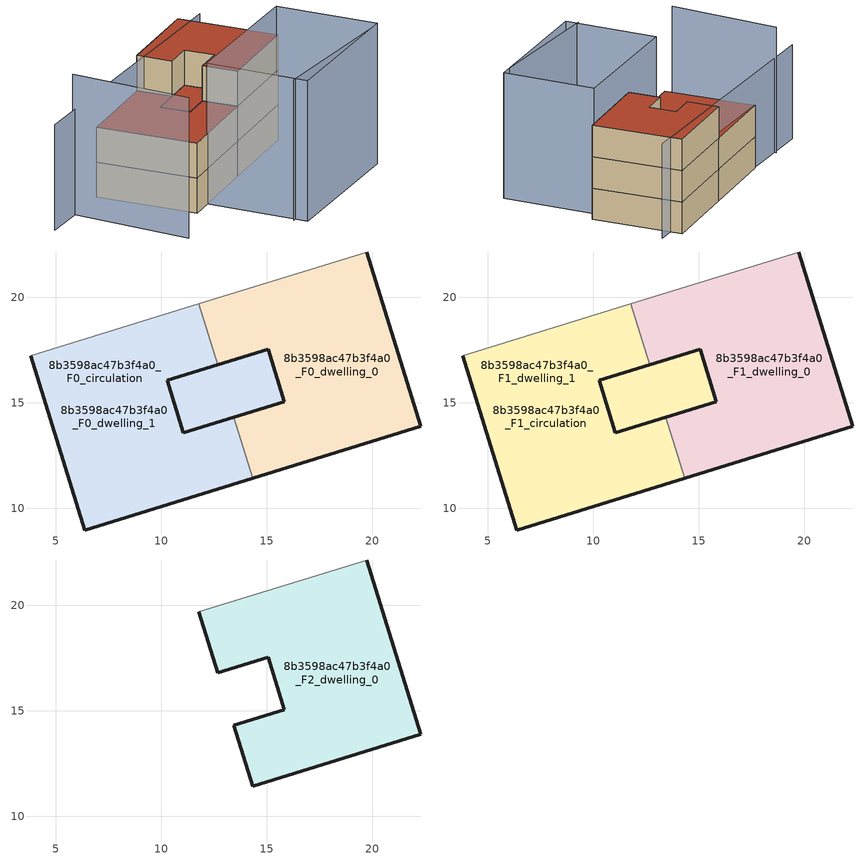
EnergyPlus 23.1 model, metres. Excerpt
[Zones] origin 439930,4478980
8b3598ac47b3f4a0_F0_dwelling_0
 floor ground (EU_floor_Construction): 19.74,22.15 22.29,13.89 14.34,11.44 13.44,14.33 15.83,15.06 15.06,17.54 12.68,16.81 11.78,19.7 z0
 wall outside (EU_wall_Construction): 12.68,16.81 15.06,17.54 15.83,15.06 13.44,14.33 / 14.34,11.44 22.29,13.89 19.74,22.15 z0:3
 wall adiabatic (EU_wall_Construction): 19.74,22.15 11.78,19.7 z0:3
 wall to 8b3598ac47b3f4a0_F0_dwelling_1 (EU_wall_Construction): 11.78,19.7 12.68,16.81 / 13.44,14.33 14.34,11.44 z0:3
8b3598ac47b3f4a0_F0_dwelling_1
 floor ground (EU_floor_Construction): 11.78,19.7 12.68,16.81 10.29,16.07 11.05,13.59 13.44,14.33 14.34,11.44 6.38,8.98 3.82,17.24 z0; 15.06,17.54 15.83,15.06 11.05,13.59 10.29,16.07 z0
 wall outside (EU_wall_Construction): 3.82,17.24 6.38,8.98 14.34,11.44 / 13.44,14.33 11.05,13.59 10.29,16.07 12.68,16.81 z0:3
 wall adiabatic (EU_wall_Construction): 11.78,19.7 3.82,17.24 z0:3
8b3598ac47b3f4a0_F0_circulation
 floor ground (EU_floor_Construction): 11.78,19.7 12.68,16.81 10.29,16.07 11.05,13.59 13.44,14.33 14.34,11.44 6.38,8.98 3.82,17.24 z0; 15.06,17.54 15.83,15.06 11.05,13.59 10.29,16.07 z0
 wall outside (EU_wall_Construction): 10.29,16.07 11.05,13.59 15.83,15.06 15.06,17.54 10.29,16.07 z0:3
8b3598ac47b3f4a0_F1_dwelling_0
 floor to 8b3598ac47b3f4a0_F0_dwelling_0 (EU_floor_Construction): 19.74,22.15 22.29,13.89 14.34,11.44 13.44,14.33 15.83,15.06 15.06,17.54 12.68,16.81 11.78,19.7 z3
 wall outside (EU_wall_Construction): 12.68,16.81 15.06,17.54 15.83,15.06 13.44,14.33 / 14.34,11.44 22.29,13.89 19.74,22.15 z3:6
 wall adiabatic (EU_wall_Construction): 19.74,22.15 11.78,19.7 z3:6
 wall to 8b3598ac47b3f4a0_F1_dwelling_1 (EU_wall_Construction): 11.78,19.7 12.68,16.81 / 13.44,14.33 14.34,11.44 z3:6
8b3598ac47b3f4a0_F1_dwelling_1
 floor outside (EU_floor_Construction): 15.06,17.54 15.83,15.06 11.05,13.59 10.29,16.07 z3
 floor to 8b3598ac47b3f4a0_F0_dwelling_1 (EU_floor_Construction): 11.78,19.7 12.68,16.81 10.29,16.07 11.05,13.59 13.44,14.33 14.34,11.44 6.38,8.98 3.82,17.24 z3
 wall outside (EU_wall_Construction): 3.82,17.24 6.38,8.98 14.34,11.44 / 13.44,14.33 11.05,13.59 10.29,16.07 12.68,16.81 z3:6
 wall adiabatic (EU_wall_Construction): 11.78,19.7 3.82,17.24 z3:6
 roof outside (EU_roof_Construction): 15.83,15.06 15.06,17.54 10.29,16.07 11.05,13.59 z6; 14.34,11.44 13.44,14.33 11.05,13.59 10.29,16.07 12.68,16.81 11.78,19.7 3.82,17.24 6.38,8.98 z6
8b3598ac47b3f4a0_F1_circulation
 floor to 8b3598ac47b3f4a0_F0_circulation (EU_floor_Construction): 11.78,19.7 12.68,16.81 10.29,16.07 11.05,13.59 13.21,14.26 13.44,14.33 14.34,11.44 6.38,8.98 3.82,17.24 z3; 15.06,17.54 15.83,15.06 11.05,13.59 10.29,16.07 z3
 wall outside (EU_wall_Construction): 10.29,16.07 11.05,13.59 15.83,15.06 15.06,17.54 10.29,16.07 z3:6
 roof outside (EU_roof_Construction): 15.83,15.06 15.06,17.54 10.29,16.07 11.05,13.59 z6; 14.34,11.44 13.44,14.33 11.05,13.59 10.29,16.07 12.68,16.81 11.78,19.7 3.82,17.24 6.38,8.98 z6
8b3598ac47b3f4a0_F2_dwelling_0
 floor to 8b3598ac47b3f4a0_F1_dwelling_0 (EU_floor_Construction): 19.74,22.15 22.29,13.89 14.34,11.44 13.44,14.33 15.83,15.06 15.06,17.54 12.68,16.81 11.78,19.7 z6
 wall outside (EU_wall_Construction): 11.78,19.7 12.68,16.81 15.06,17.54 15.83,15.06 13.44,14.33 14.34,11.44 22.29,13.89 19.74,22.15 z6:9
 wall adiabatic (EU_wall_Construction): 19.74,22.15 11.78,19.7 z6:9
 roof outside (EU_roof_Construction): 22.29,13.89 19.74,22.15 11.78,19.7 12.68,16.81 15.06,17.54 15.83,15.06 13.44,14.33 14.34,11.44 z9
shading: 10.18,2.17 22.38,4.36 / -0.11,16.38 1.95,6.14 / 23.49,4.66 10.72,1.18 / 10.72,1.18 8.4,9.67 / 8.4,9.67 21.18,13.16 / 21.18,13.16 23.49,4.66 z0:12; 21.67,21.45 -3.57,15.38 z0:9
[Building]
EU S2 Campaign: North Axis=0; Terrain=City; Solar Distribution=FullExterior
[Site:Location]
Madrid: Latitude=40.5; Longitude=-3.5; Time Zone=1; Elevation=609
[SizingPeriod:WeatherFileDays]
AnnualSizingPeriod: Begin Month=1; Begin Day of Month=1; End Month=12; End Day of Month=31; Day of Week for Start Day=Monday; Use Weather File Daylight Saving Period=No; Use Weather File Rain and Snow Indicators=No
[MATERIAL]
EU_InternalMass_Material: Roughness=MediumRough; Thickness=0.1; Conductivity=1; Density=1800; Specific Heat=900; Thermal Absorptance=0.9; Solar Absorptance=0.7; Visible Absorptance=0.7
[MATERIAL:NOMASS] Roughness=MediumRough; Thermal Absorptance=0.9; Solar Absorptance=0.7; Visible Absorptance=0.7
Name | Thermal Resistance
EU_wall_NoMass | 0.419739
EU_roof_NoMass | 0.352165
EU_floor_NoMass | 0.608284
[CONSTRUCTION]
EU_wall_Construction: EU_wall_NoMass
EU_roof_Construction: EU_roof_NoMass
EU_floor_Construction: EU_floor_NoMass
EU_InternalMass_Construction: EU_InternalMass_Material
[ZONE] Type=1; Multiplier=1; Ceiling Height=autocalculate; Floor Area=autocalculate; Part of Total Floor Area=Yes
Name | Volume
8b3598ac47b3f4a0_F0_dwelling_0 | 196.592
8b3598ac47b3f4a0_F1_dwelling_0; 8b3598ac47b3f4a0_F2_dwelling_0 | 196.591
8b3598ac47b3f4a0_F0_dwelling_1; 8b3598ac47b3f4a0_F1_dwelling_1; 8b3598ac47b3f4a0_F0_circulation; 8b3598ac47b3f4a0_F1_circulation | 235.477
[INTERNALMASS] Construction=EU_InternalMass_Construction
Name | Zone or ZoneList | Surface Area
8b3598ac47b3f4a0_F0_dwelling_0_EU_InternalMass | 8b3598ac47b3f4a0_F0_dwelling_0 | 65.5303
8b3598ac47b3f4a0_F0_dwelling_1_EU_InternalMass | 8b3598ac47b3f4a0_F0_dwelling_1 | 65.5303
8b3598ac47b3f4a0_F1_dwelling_0_EU_InternalMass | 8b3598ac47b3f4a0_F1_dwelling_0 | 65.5303
8b3598ac47b3f4a0_F1_dwelling_1_EU_InternalMass | 8b3598ac47b3f4a0_F1_dwelling_1 | 65.5303
8b3598ac47b3f4a0_F2_dwelling_0_EU_InternalMass | 8b3598ac47b3f4a0_F2_dwelling_0 | 144.195
[OTHEREQUIPMENT] Fuel Type=Electricity; Design Level Calculation Method=Watts/Area; Power per Zone Floor Area=1; Fraction Latent=0; Fraction Radiant=0; Fraction Lost=0; Carbon Dioxide Generation Rate=0; EndUse Subcategory=EU_Step8_InternalGains
Name | Zone or ZoneList or Space or SpaceList | Schedule
EU_Step8_InternalGain_8b3598ac47b3f4a0_F0_dwelling_0_f000 | 8b3598ac47b3f4a0_F0_dwelling_0 | EU_Step8_GainSchedule_8b3598ac47b3f4a0_F0_dwelling_0_f000
EU_Step8_InternalGain_8b3598ac47b3f4a0_F0_dwelling_1_f000 | 8b3598ac47b3f4a0_F0_dwelling_1 | EU_Step8_GainSchedule_8b3598ac47b3f4a0_F0_dwelling_1_f000
EU_Step8_InternalGain_8b3598ac47b3f4a0_F1_dwelling_0_f000 | 8b3598ac47b3f4a0_F1_dwelling_0 | EU_Step8_GainSchedule_8b3598ac47b3f4a0_F1_dwelling_0_f000
EU_Step8_InternalGain_8b3598ac47b3f4a0_F1_dwelling_1_f000 | 8b3598ac47b3f4a0_F1_dwelling_1 | EU_Step8_GainSchedule_8b3598ac47b3f4a0_F1_dwelling_1_f000
EU_Step8_InternalGain_8b3598ac47b3f4a0_F2_dwelling_0_f000 | 8b3598ac47b3f4a0_F2_dwelling_0 | EU_Step8_GainSchedule_8b3598ac47b3f4a0_F2_dwelling_0_f000
[ZONEINFILTRATION:DESIGNFLOWRATE] Schedule=EU_AlwaysOn; Design Flow Rate Calculation Method=Flow/Area; Flow Rate per Floor Area=0.0005; Constant Term Coefficient=1; Temperature Term Coefficient=0; Velocity Term Coefficient=0; Velocity Squared Term Coefficient=0
Name | Zone or ZoneList or Space or SpaceList
EU_Circulation_Infiltration_8b3598ac47b3f4a0_F0_circulation | 8b3598ac47b3f4a0_F0_circulation
EU_Circulation_Infiltration_8b3598ac47b3f4a0_F1_circulation | 8b3598ac47b3f4a0_F1_circulation
[ZONEVENTILATION:DESIGNFLOWRATE] Schedule=EU_AlwaysOn; Design Flow Rate Calculation Method=AirChanges/Hour; Air Changes per Hour=0.703302; Ventilation Type=Natural; Fan Pressure Rise=0; Fan Total Efficiency=1; Constant Term Coefficient=1; Temperature Term Coefficient=0; Velocity Term Coefficient=0; Velocity Squared Term Coefficient=0; Minimum Indoor Temperature=-100; Maximum Indoor Temperature=100; Delta Temperature=-100; Minimum Outdoor Temperature=-100; Maximum Outdoor Temperature=100; Maximum Wind Speed=40
Name | Zone or ZoneList or Space or SpaceList
EU_ConstantAir_8b3598ac47b3f4a0_F0_dwelling_0 | 8b3598ac47b3f4a0_F0_dwelling_0
EU_ConstantAir_8b3598ac47b3f4a0_F0_dwelling_1 | 8b3598ac47b3f4a0_F0_dwelling_1
EU_ConstantAir_8b3598ac47b3f4a0_F1_dwelling_0 | 8b3598ac47b3f4a0_F1_dwelling_0
EU_ConstantAir_8b3598ac47b3f4a0_F1_dwelling_1 | 8b3598ac47b3f4a0_F1_dwelling_1
EU_ConstantAir_8b3598ac47b3f4a0_F2_dwelling_0 | 8b3598ac47b3f4a0_F2_dwelling_0
[HVACTEMPLATE:THERMOSTAT] Constant Heating Setpoint=20; Constant Cooling Setpoint=50
EU_HeatOnly_8b3598ac47b3f4a0_F0_dwelling_0; EU_HeatOnly_8b3598ac47b3f4a0_F0_dwelling_1; EU_HeatOnly_8b3598ac47b3f4a0_F1_dwelling_0; EU_HeatOnly_8b3598ac47b3f4a0_F1_dwelling_1; EU_HeatOnly_8b3598ac47b3f4a0_F2_dwelling_0
[HVACTEMPLATE:ZONE:IDEALLOADSAIRSYSTEM] System Availability Schedule=EU_AlwaysOn; Maximum Heating Supply Air Temperature=50; Minimum Cooling Supply Air Temperature=13; Maximum Heating Supply Air Humidity Ratio=0.0156; Minimum Cooling Supply Air Humidity Ratio=0.0077; Heating Limit=NoLimit; Cooling Limit=NoLimit; Heating Availability Schedule=EU_AlwaysOn; Cooling Availability Schedule=EU_CoolingOff; Dehumidification Control Type=ConstantSensibleHeatRatio; Cooling Sensible Heat Ratio=0.7; Dehumidification Setpoint=60; Humidification Control Type=None; Humidification Setpoint=30; Outdoor Air Method=None; Outdoor Air Flow Rate per Person=0.00944; Outdoor Air Flow Rate per Zone Floor Area=0; Outdoor Air Flow Rate per Zone=0; Demand Controlled Ventilation Type=None; Outdoor Air Economizer Type=NoEconomizer; Heat Recovery Type=None; Sensible Heat Recovery Effectiveness=0.7; Latent Heat Recovery Effectiveness=0.65
Name | Template Thermostat
8b3598ac47b3f4a0_F0_dwelling_0 | EU_HeatOnly_8b3598ac47b3f4a0_F0_dwelling_0
8b3598ac47b3f4a0_F0_dwelling_1 | EU_HeatOnly_8b3598ac47b3f4a0_F0_dwelling_1
8b3598ac47b3f4a0_F1_dwelling_0 | EU_HeatOnly_8b3598ac47b3f4a0_F1_dwelling_0
8b3598ac47b3f4a0_F1_dwelling_1 | EU_HeatOnly_8b3598ac47b3f4a0_F1_dwelling_1
8b3598ac47b3f4a0_F2_dwelling_0 | EU_HeatOnly_8b3598ac47b3f4a0_F2_dwelling_0
[SIZING:ZONE] Zone Cooling Design Supply Air Temperature Input Method=SupplyAirTemperature; Zone Cooling Design Supply Air Temperature=13; Zone Heating Design Supply Air Temperature Input Method=SupplyAirTemperature; Zone Heating Design Supply Air Temperature=50; Zone Cooling Design Supply Air Humidity Ratio=0.008; Zone Heating Design Supply Air Humidity Ratio=0.008; Cooling Design Air Flow Method=DesignDay; Cooling Design Air Flow Rate=0; Cooling Minimum Air Flow per Zone Floor Area=0.000762; Cooling Minimum Air Flow=0; Cooling Minimum Air Flow Fraction=0.2; Heating Design Air Flow Method=DesignDay; Heating Design Air Flow Rate=0; Heating Maximum Air Flow per Zone Floor Area=0.002032; Heating Maximum Air Flow=0.141576; Heating Maximum Air Flow Fraction=0.3; Account for Dedicated Outdoor Air System=No; Dedicated Outdoor Air System Control Strategy=NeutralSupplyAir; Dedicated Outdoor Air Low Setpoint Temperature for Design=autosize; Dedicated Outdoor Air High Setpoint Temperature for Design=autosize; Zone Load Sizing Method=Sensible Load Only No Latent Load; Zone Latent Cooling Design Supply Air Humidity Ratio Input Method=HumidityRatioDifference; Zone Cooling Design Supply Air Humidity Ratio Difference=0.005; Zone Latent Heating Design Supply Air Humidity Ratio Input Method=HumidityRatioDifference; Zone Humidification Design Supply Air Humidity Ratio Difference=0.005
8b3598ac47b3f4a0_F0_dwelling_0; 8b3598ac47b3f4a0_F0_dwelling_1; 8b3598ac47b3f4a0_F1_dwelling_0; 8b3598ac47b3f4a0_F1_dwelling_1; 8b3598ac47b3f4a0_F2_dwelling_0
[SCHEDULE:CONSTANT]
Name | Hourly Value
EU_AlwaysOn | 1
EU_CoolingOff | 0
[SCHEDULE:FILE] Column Number=1; Rows to Skip at Top=0; Number of Hours of Data=8760; Column Separator=Comma; Interpolate to Timestep=No; Minutes per Item=60; Adjust Schedule for Daylight Savings=Yes
Name | File
EU_Step8_GainSchedule_8b3598ac47b3f4a0_F0_dwelling_0_f000 | ../../schedules/8b3598ac47b3f4a0/8b3598ac47b3f4a0_F0_dwelling_0_f000_gain.csv
EU_Step8_GainSchedule_8b3598ac47b3f4a0_F0_dwelling_1_f000 | ../../schedules/8b3598ac47b3f4a0/8b3598ac47b3f4a0_F0_dwelling_1_f000_gain.csv
EU_Step8_GainSchedule_8b3598ac47b3f4a0_F1_dwelling_0_f000 | ../../schedules/8b3598ac47b3f4a0/8b3598ac47b3f4a0_F1_dwelling_0_f000_gain.csv
EU_Step8_GainSchedule_8b3598ac47b3f4a0_F1_dwelling_1_f000 | ../../schedules/8b3598ac47b3f4a0/8b3598ac47b3f4a0_F1_dwelling_1_f000_gain.csv
EU_Step8_GainSchedule_8b3598ac47b3f4a0_F2_dwelling_0_f000 | ../../schedules/8b3598ac47b3f4a0/8b3598ac47b3f4a0_F2_dwelling_0_f000_gain.csv
